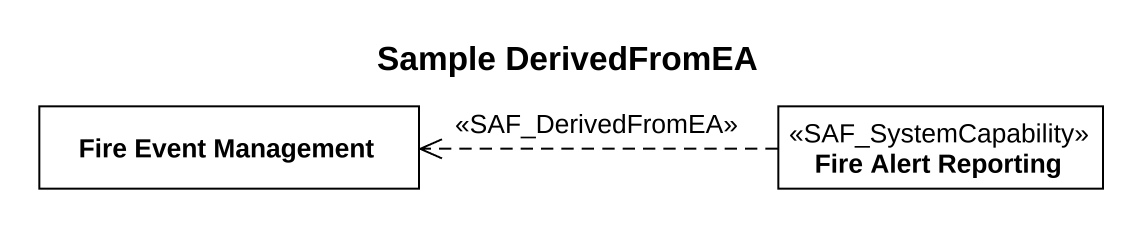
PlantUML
@startuml
title Sample DerivedFromEA
hide circle
hide empty members
class "Fire Event Management" as Fire_Event_Management
class "Fire Alert Reporting" as Fire_Alert_Reporting <<SAF_SystemCapability>>
Fire_Alert_Reporting .left.> Fire_Event_Management : <<SAF_DerivedFromEA>>
@enduml
